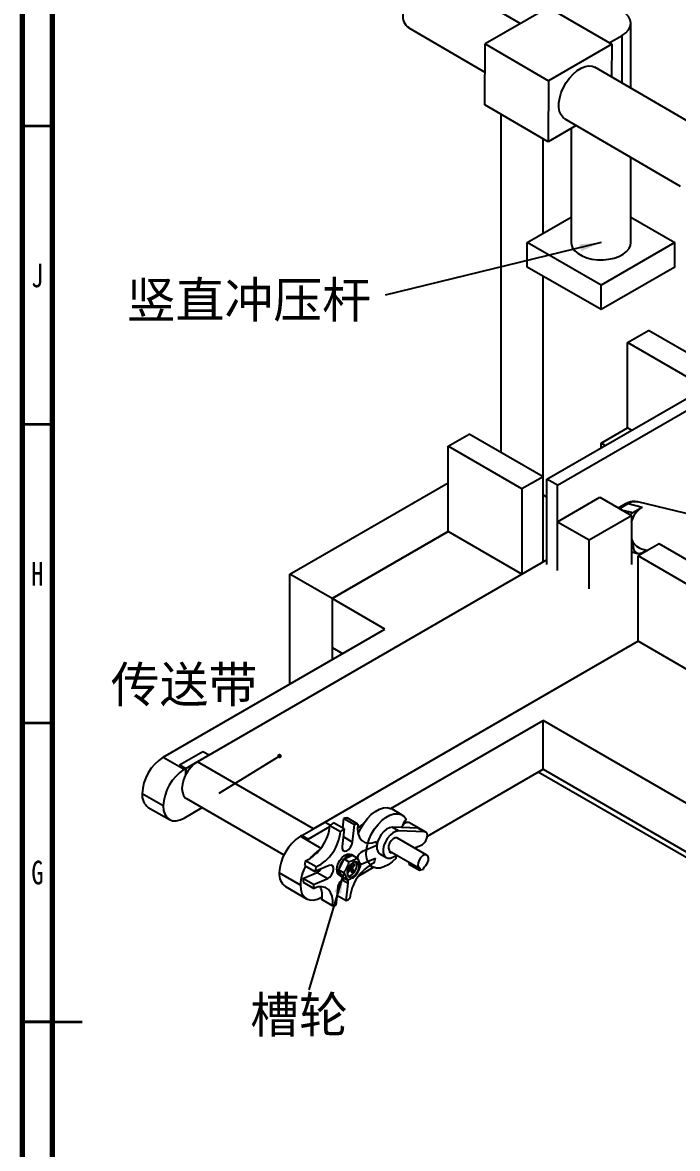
# Model space of a CAD drawing. Header units: millimetres. Extents: x 15 to 836, y 5 to 589.
# Drawn here: x 15 to 124.7, y 275.8 to 464.3 of the extents above; entities that cross this region are included whole.
import ezdxf

# ---------------------------------------------------------------- set-up
doc = ezdxf.new("R2010")
doc.units = ezdxf.units.MM
doc.styles.add('SLDTEXTSTYLE0', font='TXT', dxfattribs={"width": 0.75})
doc.dimstyles.new('SLDDIMSTYLE0', dxfattribs={"dimtxt": 0.18, "dimasz": 3.556, "dimexe": 0, "dimexo": 0.0625, "dimgap": 0, "dimtad": 0, "dimtih": 1, "dimtoh": 1, "dimdec": 0, "dimrnd": 1e-09, "dimzin": 0, "dimdsep": 46, "dimtxsty": 'Standard', "dimsah": 1, "dimcen": 0.09, "dimadec": 0, "dimazin": 0, "dimtfac": 3.556, "dimtdec": 0, "dimtofl": 0, "dimtmove": 0, "dimatfit": 3, "dimfxl": 1, "dimfrac": 2, "dimtolj": 1, "dimtzin": 0, "dimarcsym": 0})
doc.dimstyles.new('SLDDIMSTYLE1', dxfattribs={"dimtxt": 0.18, "dimasz": 0.762, "dimexe": 0, "dimexo": 0.0625, "dimgap": 0, "dimtad": 0, "dimtih": 1, "dimtoh": 1, "dimdec": 0, "dimrnd": 1e-09, "dimzin": 0, "dimdsep": 46, "dimtxsty": 'Standard', "dimblk1": 'DOT', "dimblk2": 'DOT', "dimsah": 1, "dimcen": 0.09, "dimadec": 0, "dimazin": 0, "dimtfac": 0.762, "dimtdec": 0, "dimtofl": 0, "dimtmove": 0, "dimatfit": 3, "dimldrblk": 'DOT', "dimfxl": 1, "dimfrac": 2, "dimtolj": 1, "dimtzin": 0, "dimarcsym": 0})

# ---------------------------------------------------------------- blocks, each defined once
blk = doc.blocks.new('_Dot')
at = {"color": 0, "linetype": 'ByBlock', "lineweight": -2}
blk.add_line((-0.5, 0), (-1, 0), dxfattribs=at)
at = {"color": 0, "linetype": 'ByBlock', "const_width": 0.5}
blk.add_lwpolyline([(-0.25, 0, 1), (0.25, 0, 1)], format="xyb", close=True, dxfattribs=at)

msp = doc.modelspace()

# ---------------------------------------------------------------- linework, layer by layer
at = {"color": 7, "linetype": 'Continuous', "lineweight": 70}
for p, q in [((15, 5), (15, 589)), ((20, 10), (20, 584))]:
    msp.add_line(p, q, dxfattribs=at)
at = {"color": 7, "linetype": 'Continuous', "lineweight": 25}
for p, q in [((98.41, 464.15), (84.77, 472.11)), ((103.12, 466.87), (92.52, 460.75)), ((103.12, 466.87), (113.73, 460.69)), ((116.94, 453.34), (116.94, 464.22)), ((79.73, 463.47), (92.49, 456.03)), ((113.31, 460.93), (115.47, 462.18)), ((115.47, 454.2), (115.47, 462.18)), ((92.47, 450.57), (92.52, 460.75)), ((92.52, 460.75), (103.12, 454.56)), ((113.73, 460.69), (103.12, 454.56)), ((113.73, 460.69), (113.7, 455.23)), ((131.11, 445.07), (110.92, 456.85)), ((103.12, 454.56), (103.07, 444.38)), ((103.07, 444.38), (92.47, 450.57)), ((95.14, 449.01), (95.14, 392.35)), ((107.79, 447.1), (103.07, 444.38)), ((105.88, 448.22), (125.2, 436.94)), ((106.94, 446.61), (106.94, 427.47)), ((102.21, 429.01), (102.21, 444.89)), ((116.94, 427.47), (116.94, 441.76)), ((99.56, 427.47), (106.94, 431.73)), ((116.94, 431.73), (124.31, 427.47)), ((99.56, 423.39), (99.56, 427.47)), ((111.94, 420.33), (99.56, 427.47)), ((124.31, 427.47), (111.94, 420.33)), ((124.31, 423.39), (124.31, 427.47)), ((111.94, 416.25), (99.56, 423.39)), ((124.31, 423.39), (111.94, 416.25)), ((102.21, 388.27), (102.21, 421.86)), ((111.94, 416.25), (111.94, 420.33)), ((116.36, 410.72), (119.9, 412.76)), ((172.93, 382.14), (119.9, 412.76)), ((169.39, 380.1), (116.36, 410.72)), ((116.36, 396.43), (116.36, 410.72)), ((102.87, 387.88), (129.39, 403.19)), ((104.64, 386.86), (131.16, 402.17)), ((111.96, 393.89), (116.36, 396.43)), ((117.02, 396.05), (116.36, 396.43)), ((86.31, 393.37), (89.84, 395.41)), ((102.22, 388.27), (89.84, 395.41)), ((98.68, 386.22), (86.31, 393.37)), ((86.31, 379.08), (86.31, 393.37)), ((111.96, 393.13), (111.96, 393.89)), ((112.61, 393.51), (111.96, 393.89)), ((59.79, 371.93), (86.31, 387.24)), ((102.22, 388.27), (98.68, 386.22)), ((102.22, 373.98), (102.22, 388.27)), ((104.64, 386.86), (102.87, 387.88)), ((102.87, 373.59), (102.87, 387.88)), ((104.64, 372.57), (104.64, 386.86)), ((98.68, 386.22), (98.68, 371.94)), ((102.22, 385.22), (102.87, 384.85)), ((104.64, 380.74), (111.71, 384.82)), ((111.71, 384.82), (117.01, 381.76)), ((116.02, 383.71), (114.83, 383.02)), ((116.47, 383.76), (115.01, 382.92)), ((116.47, 383.76), (118.84, 383.2)), ((117.25, 382.28), (118.84, 383.2)), ((172.23, 371.18), (118.09, 384.04)), ((109.94, 377.68), (117.01, 381.76)), ((115.32, 382.73), (117.25, 382.28)), ((117.01, 381.76), (117.01, 373.59)), ((66.86, 367.85), (86.31, 379.08)), ((86.31, 379.08), (66.86, 367.85)), ((98.68, 371.94), (86.31, 379.08)), ((104.64, 380.74), (109.94, 377.68)), ((104.64, 372.57), (104.64, 380.74)), ((109.94, 369.51), (109.94, 377.68)), ((117.01, 377.97), (117.39, 376.27)), ((117.01, 376.36), (117.39, 376.27)), ((117.01, 375.68), (118.11, 375.43)), ((121.66, 377.04), (118.13, 375)), ((118.73, 376.18), (119.75, 375.93)), ((118.75, 375.54), (119.53, 375.99)), ((142.88, 364.79), (121.66, 377.04)), ((102.87, 374.35), (44.31, 340.55)), ((139.34, 362.75), (118.13, 375)), ((118.13, 360.71), (118.13, 375)), ((66.86, 367.85), (59.79, 371.93)), ((59.79, 353.56), (59.79, 371.93)), ((75.7, 362.75), (66.86, 367.85)), ((66.86, 367.85), (66.86, 359.69)), ((66.86, 367.85), (66.86, 357.65)), ((38.57, 341.32), (75.7, 362.75)), ((118.13, 360.71), (63.76, 329.32)), ((118.13, 360.71), (65.7, 330.44)), ((139.34, 348.46), (118.13, 360.71)), ((66.86, 359.69), (68.63, 358.67)), ((76.7, 332.71), (102.21, 347.44)), ((165.85, 310.7), (102.21, 347.44)), ((102.21, 339.28), (102.21, 347.44)), ((38.57, 341.32), (42.11, 339.28)), ((41.31, 340.04), (45.19, 342.28)), ((41.31, 340.04), (45.19, 342.28)), ((45.19, 342.28), (46.25, 341.67)), ((45.19, 342.28), (46.25, 341.67)), ((41.31, 340.04), (42.37, 339.42)), ((41.31, 340.04), (42.37, 339.42)), ((42.37, 339.42), (42.11, 339.28)), ((42.37, 339.42), (44.26, 340.52)), ((42.37, 338.41), (42.37, 339.42)), ((42.37, 339.42), (42.37, 338.41)), ((63.76, 329.32), (44.31, 340.55)), ((82.84, 328.09), (102.21, 339.28)), ((207.48, 277.58), (101.41, 338.81)), ((102.21, 339.28), (165.85, 302.54)), ((38.57, 333.15), (35.04, 335.19)), ((42.48, 334.37), (58.8, 324.95)), ((36.07, 332.9), (39.61, 330.86)), ((42.11, 331.11), (45.12, 332.85)), ((78.63, 331.61), (76.86, 332.63)), ((61.81, 328.2), (65.7, 330.44)), ((65.7, 330.44), (66.58, 329.94)), ((65.7, 330.44), (66.58, 329.94)), ((68.87, 329.28), (67.11, 330.3)), ((68.68, 329.39), (68.86, 331.04)), ((68.86, 331.04), (70.63, 330.02)), ((71.19, 330.1), (69.42, 331.12)), ((70.31, 327.09), (70.63, 330.02)), ((71.14, 329.5), (72.02, 330.01)), ((82.58, 328.74), (79.75, 330.37)), ((61.81, 328.2), (61.56, 328.05)), ((61.81, 328.2), (62.87, 327.59)), ((61.81, 328.2), (62.87, 327.59)), ((62.87, 327.59), (66.49, 329.67)), ((62.87, 327.59), (66.49, 329.67)), ((66.51, 329.89), (68.28, 328.87)), ((68.87, 329.28), (68.56, 326.35)), ((78.49, 329.51), (76.96, 329.56)), ((78.02, 328.95), (76.96, 329.56)), ((82.37, 328.8), (78.02, 328.95)), ((81.31, 329.41), (78.49, 329.51)), ((82.37, 328.8), (81.31, 329.41)), ((61.56, 328.05), (64.99, 326.07)), ((68.74, 328), (70.31, 327.09)), ((74.36, 326.54), (71.98, 325.53)), ((82.77, 324.89), (77.82, 327.75)), ((80.67, 326.1), (81.68, 326.53)), ((68.87, 324.27), (70.28, 324.87)), ((70.28, 324.87), (70.06, 325)), ((70.28, 324.87), (71.12, 324.39)), ((71.75, 323.37), (74.13, 324.38)), ((74.88, 325.11), (75.94, 324.5)), ((76.57, 325.58), (81.52, 322.73)), ((76.57, 325.24), (76.63, 325.55)), ((76.57, 325.24), (76.63, 325.55)), ((76.98, 325.34), (76.57, 325.24)), ((76.98, 325.34), (76.57, 325.24)), ((76.66, 324.41), (77.78, 324.88)), ((62.23, 323.17), (63.99, 322.15)), ((64.2, 322.92), (62.43, 323.94)), ((66.37, 323.16), (63.99, 322.15)), ((68, 322.46), (68.87, 324.27)), ((68, 322.46), (68.83, 321.98)), ((68.54, 321.25), (68, 322.46)), ((68, 322.24), (68.01, 322.43)), ((68.87, 324.27), (69.7, 323.79)), ((69.43, 322.2), (69.87, 322.67)), ((69.45, 321.89), (69.98, 322.44)), ((69.74, 322.99), (70.23, 322.71)), ((69.74, 322.97), (69.87, 322.67)), ((69.74, 322.96), (70.45, 322.23)), ((69.77, 322.56), (69.98, 322.44)), ((69.79, 323.05), (69.89, 323.07)), ((69.83, 323.11), (70.12, 322.94)), ((69.97, 323.29), (70.12, 322.94)), ((69.98, 322.44), (70.19, 321.96)), ((70.12, 322.94), (70.65, 323.5)), ((70.23, 322.71), (70.76, 323.27)), ((70.23, 322.71), (70.45, 322.23)), ((70.35, 323.18), (70.76, 323.27)), ((70.76, 323.27), (70.65, 323.5)), ((71.34, 321.45), (73.79, 322.87)), ((71.55, 323.49), (71.75, 323.37)), ((71.63, 323.33), (71.75, 323.37)), ((73.16, 323.22), (73.63, 322.95)), ((79.81, 323.71), (79.75, 323.4)), ((79.75, 323.4), (81.52, 322.38)), ((81.58, 322.7), (81.52, 322.38)), ((81.52, 322.38), (82.2, 322.55)), ((82.2, 322.55), (82.27, 322.87)), ((61.56, 319.89), (58.02, 321.93)), ((61.99, 321.01), (64.37, 322.02)), ((63.76, 319.99), (61.99, 321.01)), ((63.76, 319.99), (66.14, 321)), ((64.37, 322.02), (66.14, 321)), ((68.06, 321.53), (68.41, 321.33)), ((68.54, 321.25), (69.38, 320.77)), ((68.57, 320.75), (69.56, 320.18)), ((69.4, 322), (69.45, 321.89)), ((69.45, 321.89), (69.44, 322.22)), ((70.19, 321.96), (70.45, 322.23)), ((59.06, 319.64), (62.59, 317.6)), ((62.05, 320.36), (63.81, 319.34)), ((67.81, 319.44), (67.49, 316.51)), ((69.24, 317.25), (69.56, 320.18)), ((65.09, 317.84), (65.21, 317.91)), ((66.93, 316.43), (65.16, 317.45)), ((69.24, 317.25), (67.67, 318.16))]:
    msp.add_line(p, q, dxfattribs=at)
at = {"color": 7, "linetype": 'Continuous', "lineweight": 35}
for p, q in [((20, 447), (15, 447)), ((20, 397), (15, 397)), ((20, 347), (15, 347)), ((15, 297), (25, 297)), ((20, 297), (15, 297))]:
    msp.add_line(p, q, dxfattribs=at)
at = {"color": 7, "linetype": 'Continuous', "lineweight": 25, "flags": 128}
for points in [[(115.47, 462.18), (116.09, 462.62), (116.56, 463.11), (116.84, 463.66), (116.94, 464.22), (116.84, 464.78), (116.56, 465.32), (116.09, 465.82), (115.47, 466.26), (114.71, 466.62), (113.85, 466.89), (112.91, 467.05), (111.94, 467.11), (110.96, 467.05), (110.02, 466.89), (109.16, 466.62), (108.4, 466.26)], [(105.88, 448.22), (105.61, 448.41), (105.25, 448.85), (105, 449.43), (104.88, 450.12), (104.88, 450.89), (105.01, 451.72), (105.27, 452.59), (105.63, 453.45), (106.1, 454.28), (106.65, 455.04), (107.26, 455.71), (107.92, 456.27), (108.59, 456.7), (109.25, 456.97), (109.89, 457.09), (110.47, 457.04), (110.92, 456.85)], [(106.94, 427.47), (106.97, 427.13), (107.17, 426.6), (107.55, 426.09), (108.08, 425.64), (108.75, 425.25), (109.54, 424.94), (110.41, 424.73), (111.34, 424.61), (112.29, 424.6), (113.23, 424.69), (114.12, 424.88), (114.93, 425.16), (115.64, 425.53), (116.21, 425.97), (116.62, 426.47), (116.87, 427), (116.94, 427.47)], [(44.31, 340.55), (43.73, 340.14), (43.18, 339.6), (42.69, 338.96), (42.28, 338.25), (41.97, 337.5), (41.78, 336.76), (41.72, 336.05), (41.78, 335.42), (41.97, 334.9), (42.28, 334.51), (42.48, 334.37)], [(38.57, 333.15), (38.64, 332.4), (38.84, 331.75), (39.17, 331.23), (39.61, 330.86), (40.15, 330.67), (40.76, 330.64), (41.42, 330.79), (42.11, 331.11)], [(71.26, 328.46), (71.31, 328.61), (71.72, 329.48), (72.22, 330.31), (72.8, 331.06), (73.44, 331.71), (74.12, 332.23), (74.8, 332.6), (75.47, 332.82), (76.1, 332.86), (76.66, 332.73), (76.86, 332.63)], [(71.19, 330.1), (71.14, 329.25), (71.25, 328.49), (71.49, 327.85), (71.87, 327.36), (72.36, 327.04), (72.95, 326.91), (73.6, 326.96), (74.31, 327.19)], [(77.58, 324.39), (76.93, 323.76), (76.25, 323.27), (75.56, 322.92), (74.9, 322.74), (74.29, 322.73), (73.74, 322.89), (73.28, 323.22), (72.93, 323.7), (72.7, 324.31), (72.6, 325.03), (72.63, 325.84), (72.79, 326.7), (73.08, 327.59), (73.48, 328.46), (73.99, 329.29), (74.57, 330.04), (75.21, 330.69), (75.88, 331.21), (76.57, 331.58), (77.24, 331.8), (77.86, 331.84), (78.43, 331.71), (78.9, 331.42), (79.27, 330.97)], [(78.7, 329.94), (79.02, 330.24), (79.36, 330.41), (79.67, 330.41), (79.75, 330.37)], [(76.96, 329.56), (76.5, 329.49), (76.01, 329.25), (75.53, 328.86), (75.1, 328.35), (74.75, 327.75), (74.5, 327.12), (74.38, 326.51), (74.39, 325.95), (74.53, 325.49), (74.79, 325.17), (74.88, 325.11)], [(78.02, 328.95), (77.56, 328.88), (77.07, 328.64), (76.59, 328.24), (76.16, 327.73), (75.81, 327.14), (75.56, 326.51), (75.44, 325.89), (75.45, 325.34), (75.59, 324.88), (75.85, 324.56), (76.22, 324.4), (76.66, 324.41)], [(81.68, 326.53), (82.01, 326.67), (82.32, 326.95), (82.59, 327.32), (82.77, 327.73), (82.84, 328.14), (82.79, 328.48), (82.62, 328.71), (82.37, 328.8)], [(68.56, 326.35), (68.58, 325.96), (68.73, 325.69), (68.99, 325.58), (69.32, 325.64), (69.66, 325.86), (69.97, 326.22), (70.2, 326.65), (70.31, 327.09)], [(77.82, 327.75), (77.73, 327.79), (77.43, 327.79), (77.09, 327.62), (76.76, 327.31), (76.5, 326.9), (76.34, 326.46), (76.31, 326.05), (76.42, 325.73), (76.57, 325.58)], [(67.65, 322.45), (67.71, 322.96), (67.89, 323.51), (68.18, 324.03), (68.54, 324.49), (68.95, 324.83), (69.37, 325.04), (69.77, 325.09), (70.06, 325)], [(82.27, 322.87), (82.59, 323.19), (82.84, 323.6), (83, 324.04), (83.02, 324.45), (82.91, 324.76), (82.68, 324.93), (82.38, 324.93), (82.04, 324.76), (81.71, 324.45), (81.45, 324.05), (81.29, 323.6), (81.26, 323.19), (81.36, 322.87), (81.58, 322.7)], [(64.37, 322.02), (64.72, 322.24), (65.01, 322.58)], [(66.14, 321), (66.48, 321.22), (66.79, 321.58), (67.02, 322.01), (67.13, 322.45), (67.11, 322.83), (66.96, 323.1), (66.7, 323.22), (66.37, 323.16)], [(70.02, 323.34), (69.71, 322.93), (69.49, 322.46), (69.4, 321.99), (69.44, 321.59), (69.61, 321.31), (69.89, 321.19), (70.24, 321.25), (70.61, 321.47), (70.95, 321.83), (71.22, 322.28), (71.38, 322.76), (71.4, 323.2), (71.29, 323.54), (71.07, 323.75), (70.75, 323.78), (70.38, 323.64), (70.02, 323.34)], [(69.54, 321.39), (69.54, 321.39), (69.89, 321.45), (70.26, 321.67), (70.6, 322.03), (70.87, 322.48), (71.02, 322.96), (71.05, 323.4), (70.94, 323.75), (70.92, 323.79)], [(69.56, 320.18), (69.54, 320.57), (69.43, 320.79)], [(61.56, 319.89), (61.62, 319.13), (61.82, 318.48), (62.15, 317.96), (62.59, 317.6), (63.13, 317.4), (63.74, 317.37), (64.4, 317.52), (65.09, 317.84)], [(66.93, 316.43), (66.97, 317.28), (66.87, 318.04), (66.63, 318.67), (66.25, 319.16), (65.76, 319.48), (65.17, 319.62), (64.52, 319.57), (63.81, 319.34)]]:
    msp.add_lwpolyline(points, dxfattribs=at)
at = {"color": 7, "linetype": 'Continuous', "lineweight": 25}
for centre, radius, start, end in [((81.09, 465.44), 2.39, 172.5975, 235.4674), ((116.3, 383.18), 0.597, 73.8987, 118.4656), ((117.62, 381.91), 2.18, 77.7417, 121.8587), ((121.19, 379.6), 4.3, 123.1569, 166.6645), ((118, 381.03), 1.45, 121.1582, 144.7725), ((119.47, 378.58), 2.52, 192.951, 252.934), ((118.3, 376.34), 0.915, 183.9465, 299.2454), ((42.71, 334.84), 7.68, 122.6055, 177.3945), ((46.25, 332.8), 7.68, 122.6055, 177.3945), ((37.49, 334.92), 2.46, 173.7012, 234.9867), ((71.34, 323.45), 8.05, 121.7615, 126.8861), ((69.71, 327.23), 3.91, 94.2329, 102.534), ((71.47, 326.21), 3.91, 94.2329, 102.534), ((90.24, 324.14), 12.92, 148.1166, 155.4488), ((59.06, 330.62), 7.49, 296.7893, 354.3992), ((60.82, 329.6), 7.49, 296.7893, 354.3992), ((73.11, 322.43), 8.05, 121.7615, 126.8861), ((65.7, 321.58), 7.68, 122.6055, 177.3945), ((68.23, 326.36), 6.13, 1.6659, 7.81), ((68.66, 320.23), 6.81, 124.4665, 142.3525), ((70.06, 323.43), 1.44, 82.2727, 143.7006), ((72.86, 323.86), 1.88, 117.9479, 162.8277), ((63.6, 326.83), 10.8, 342.6881, 346.8993), ((83.25, 325.3), 5.75, 185.1888, 189.107), ((68.66, 319.66), 7.11, 151.4008, 178.1416), ((72.75, 320.72), 10.8, 162.6881, 166.8993), ((74.51, 319.7), 10.8, 162.6881, 166.8993), ((68.62, 322.34), 0.98, 173.5102, 235.1777), ((71.2, 322.03), 3.22, 136.8934, 171.7399), ((77.29, 316.92), 7.49, 116.7893, 174.3992), ((60.47, 321.66), 2.46, 173.7012, 234.9867), ((68.12, 321.19), 6.13, 181.6659, 187.81), ((69.49, 319.33), 1.68, 104.7507, 176.1197), ((68.93, 322.12), 0.938, 172.6394, 244.8819), ((69.89, 320.17), 6.13, 181.6659, 187.81), ((61.45, 318.09), 3.78, 350.1439, 23.905), ((65.01, 324.09), 8.05, 301.7615, 306.8861), ((66.64, 320.32), 3.91, 274.2329, 282.534)]:
    msp.add_arc(centre, radius, start, end, dxfattribs=at)
for points, knots in [([(118.09, 384.02), (117.95, 384.05), (117.61, 384.14), (117.03, 384.09), (116.47, 383.95), (116.15, 383.78), (116.02, 383.71)], [0, 0, 0, 0, 0.19785, 0.497275, 0.794255, 1, 1, 1, 1]), ([(71.12, 324.39), (70.92, 324.27), (70.52, 324.03), (69.98, 323.87), (69.7, 323.79)], [0, 0, 0, 0, 0.491212, 1, 1, 1, 1]), ([(71.67, 323.18), (71.65, 323.22), (71.56, 323.57), (71.35, 323.99), (71.12, 324.38), (71.12, 324.39)], [0, 0, 0, 0, 0.131138, 0.988931, 1, 1, 1, 1]), ([(69.7, 323.79), (69.6, 323.47), (69.38, 322.83), (69.02, 322.26), (68.83, 321.98)], [0, 0, 0, 0, 0.491212, 1, 1, 1, 1]), ([(70.8, 321.37), (70.97, 321.64), (71.33, 322.21), (71.55, 322.85), (71.67, 323.18)], [0, 0, 0, 0, 0.491212, 1, 1, 1, 1]), ([(68.83, 321.98), (68.84, 321.97), (69.07, 321.58), (69.27, 321.16), (69.37, 320.81), (69.38, 320.77)], [0, 0, 0, 0, 0.011069, 0.868862, 1, 1, 1, 1]), ([(69.38, 320.77), (69.65, 320.84), (70.19, 321), (70.59, 321.24), (70.8, 321.37)], [0, 0, 0, 0, 0.491212, 1, 1, 1, 1])]:
    msp.add_open_spline(points, degree=3, knots=knots, dxfattribs=at)

# ---------------------------------------------------------------- texts
at = {"color": 7, "linetype": 'Continuous', "lineweight": 0, "char_height": 3.97, "attachment_point": 2, "style": 'SLDTEXTSTYLE0'}
for s, insert in [('J', (17.47, 423.97)), ('H', (17.49, 373.97)), ('G', (17.49, 323.97))]:
    msp.add_mtext(s, dxfattribs=dict(at, insert=insert))
at = {"char_height": 6, "attachment_point": 1}
for s, width, insert in [('{\\fSimSun|b0|i0|c134|p107;竖直冲压杆}', 51.7645, (32.46, 420.9)), ('{\\fSimSun|b0|i0|c134|p107;传送带}', 36.2777, (29.79, 356.48)), ('{\\fSimSun|b0|i0|c134|p107;槽轮}', 29.4312, (53.16, 301.17))]:
    msp.add_mtext_dynamic_manual_height_columns(s, width=width, gutter_width=17.5, heights=[0], dxfattribs=dict(at, insert=insert))

# ---------------------------------------------------------------- leaders
at = {"color": 7, "linetype": 'Continuous', "lineweight": 0}
for points, dimstyle in [([(167.9, 441.34), (122.27, 532.8)], 'SLDDIMSTYLE0'), ([(111.94, 427.47), (75.78, 418.68)], 'SLDDIMSTYLE0'), ([(58.05, 341.49), (47.91, 335.22)], 'SLDDIMSTYLE1'), ([(68.83, 321.98), (62.95, 302.37)], 'SLDDIMSTYLE0')]:
    msp.add_leader(points, dimstyle=dimstyle, dxfattribs=at)

doc.saveas('drawing.dxf')
